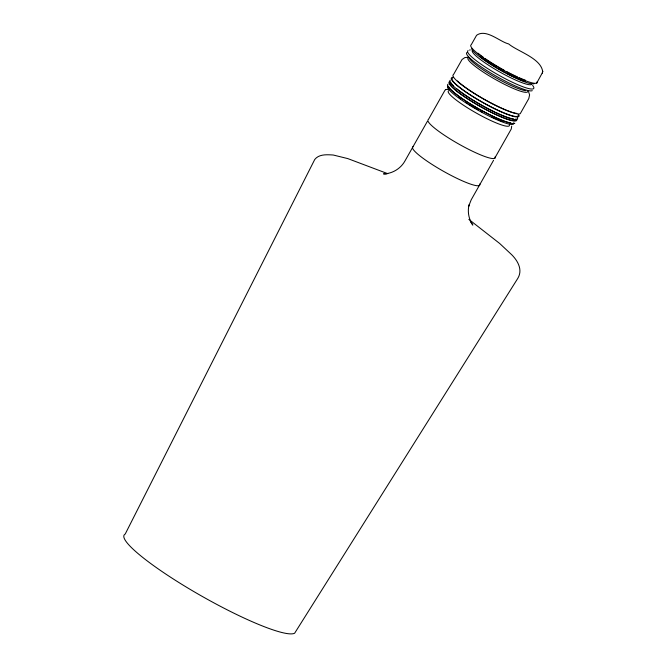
<?xml version="1.0" encoding="UTF-8"?>
<svg xmlns="http://www.w3.org/2000/svg" width="667" height="667" viewBox="0 0 667 667"><rect width="100%" height="100%" fill="white"/><g stroke="black" fill="none" stroke-linecap="round" stroke-linejoin="round"><path stroke-width="1" d="M542.696 71.703C541.062 58.146 517.492 51.434 508.688 43.947C499.7 41.763 486.085 28.364 476.572 35.309L471.244 44.731A38.111 5.761 29.5 0 0 502.309 69.56A38.111 5.761 29.5 0 0 537.168 81.566M536.735 83.05L542.396 72.703M542.254 73.178L542.83 71.227M427.289 121.494L404.911 161.039C400.659 168.668 392.263 173.728 383.525 173.904L387.093 173.67L384.867 173.612M493.563 160.272L471.194 199.825L468.576 206.462L469.026 204.919C467.359 211.789 468.768 219.318 472.845 225.096L470.31 221.361M494.681 158.296L511.264 128.998L511.706 126.113M446.173 89.495L444.981 90.212L428.406 119.518A38.569 5.836 29.5 0 0 459.846 144.647A38.569 5.836 29.5 0 0 495.131 156.803M469.551 50.05L470.318 49.917M468.151 57.204L464.799 57.604L462.048 59.505L453.485 74.629A38.844 5.878 29.5 0 0 480.74 97.415A38.844 5.878 29.5 0 0 520.243 113.69L528.798 98.566L529.598 94.847L528.547 91.704M445.998 89.511L448.833 89.32M387.76 173.67L347.832 158.613L333.258 155.019C327.03 154.627 319.059 153.969 314.757 159.463L125.213 534.05A98.599 14.916 29.5 0 0 194.397 591.896A98.599 14.916 29.5 0 0 294.656 633.2L517.842 278.297C522.895 269.885 517.892 260.947 511.756 254.769L499.616 243.43L468.851 219.376M502.476 121.361A35.101 5.311 29.5 0 1 498.082 119.676M497.248 119.326A35.101 5.311 29.5 0 1 491.887 116.933M482.241 112.056A35.101 5.311 29.5 0 1 480.457 111.081M478.673 110.088A35.101 5.311 29.5 0 1 476.005 108.563M475.129 108.062A35.101 5.311 29.5 0 1 469.143 104.427M467.517 103.393A35.101 5.311 29.5 0 1 465.741 102.234M460.797 98.841A35.101 5.311 29.5 0 1 459.113 97.607M509.38 124.662A35.101 5.311 29.5 0 1 477.272 113.598A35.101 5.311 29.5 0 1 448.658 90.729M510.597 122.886A37.944 5.736 29.5 0 1 506.678 121.869M505.861 121.602A37.944 5.736 29.5 0 1 501.259 119.902M500.258 119.493A37.944 5.736 29.5 0 1 448.633 86.71M513.707 122.72A37.944 5.736 29.5 0 1 478.989 110.755A37.944 5.736 29.5 0 1 448.057 86.035M513.648 118.993A37.944 5.736 29.5 0 1 495.723 112.465M494.831 112.039A37.944 5.736 29.5 0 1 456.42 88.503M453.568 85.935A37.944 5.736 29.5 0 1 450.667 82.141M515.891 118.851A37.944 5.736 29.5 0 1 481.174 106.895A37.944 5.736 29.5 0 1 450.25 82.174M516.675 119.276A38.844 5.878 29.5 0 1 481.14 107.028A38.844 5.878 29.5 0 1 449.475 81.724M514.807 123.287A38.844 5.878 29.5 0 1 475.313 107.012A38.844 5.878 29.5 0 1 448.057 84.225M518.993 115.166A38.844 5.878 29.5 0 1 480.507 101.251A38.844 5.878 29.5 0 1 453.368 77.347M517.525 117.767A38.844 5.878 29.5 0 1 481.991 105.519A38.844 5.878 29.5 0 1 450.325 80.207M516.808 113.407A37.944 5.736 29.5 0 1 513.19 112.598M512.106 112.273A37.944 5.736 29.5 0 1 505.686 109.897M504.894 109.563A37.944 5.736 29.5 0 1 490.387 102.618M489.528 102.168A37.944 5.736 29.5 0 1 457.362 80.957M518.209 114.749A37.944 5.736 29.5 0 1 483.5 102.793A37.944 5.736 29.5 0 1 452.568 78.064M532.591 85.384A37.944 5.736 29.5 0 1 502.293 77.122A37.944 5.736 29.5 0 1 468.101 50.609M525.721 90.729A34.309 5.186 29.5 0 1 493.247 76.205A34.309 5.186 29.5 0 1 468.776 57.404M531.441 84.526A34.209 5.178 29.5 0 1 496.648 70.193A34.209 5.178 29.5 0 1 472.645 50.125M532.249 90.637A37.944 5.736 29.5 0 1 493.672 74.737A37.944 5.736 29.5 0 1 467.042 52.485M525.004 81.507A34.209 5.178 29.5 0 1 513.131 76.538M512.314 76.146A34.209 5.178 29.5 0 1 506.361 73.137M505.503 72.678A34.209 5.178 29.5 0 1 497.707 68.326M496.865 67.826A34.209 5.178 29.5 0 1 484.484 59.872M483.733 59.338A34.209 5.178 29.5 0 1 479.84 56.403M534.159 83.625A36.143 5.469 29.5 0 1 501.509 70.835A36.143 5.469 29.5 0 1 471.627 48.691M525.596 80.307A36.143 5.469 29.5 0 1 519.293 77.764M517.442 76.93A36.143 5.469 29.5 0 1 506.528 71.519M504.06 70.185A36.143 5.469 29.5 0 1 484.959 58.438M483.533 57.429A36.143 5.469 29.5 0 1 478.006 53.177M527.655 90.77A34.309 5.186 29.5 0 1 496.273 79.957A34.309 5.186 29.5 0 1 468.309 57.604M479.74 184A38.569 5.836 29.5 0 1 444.455 171.844A38.569 5.836 29.5 0 1 413.015 146.715"/></g></svg>
